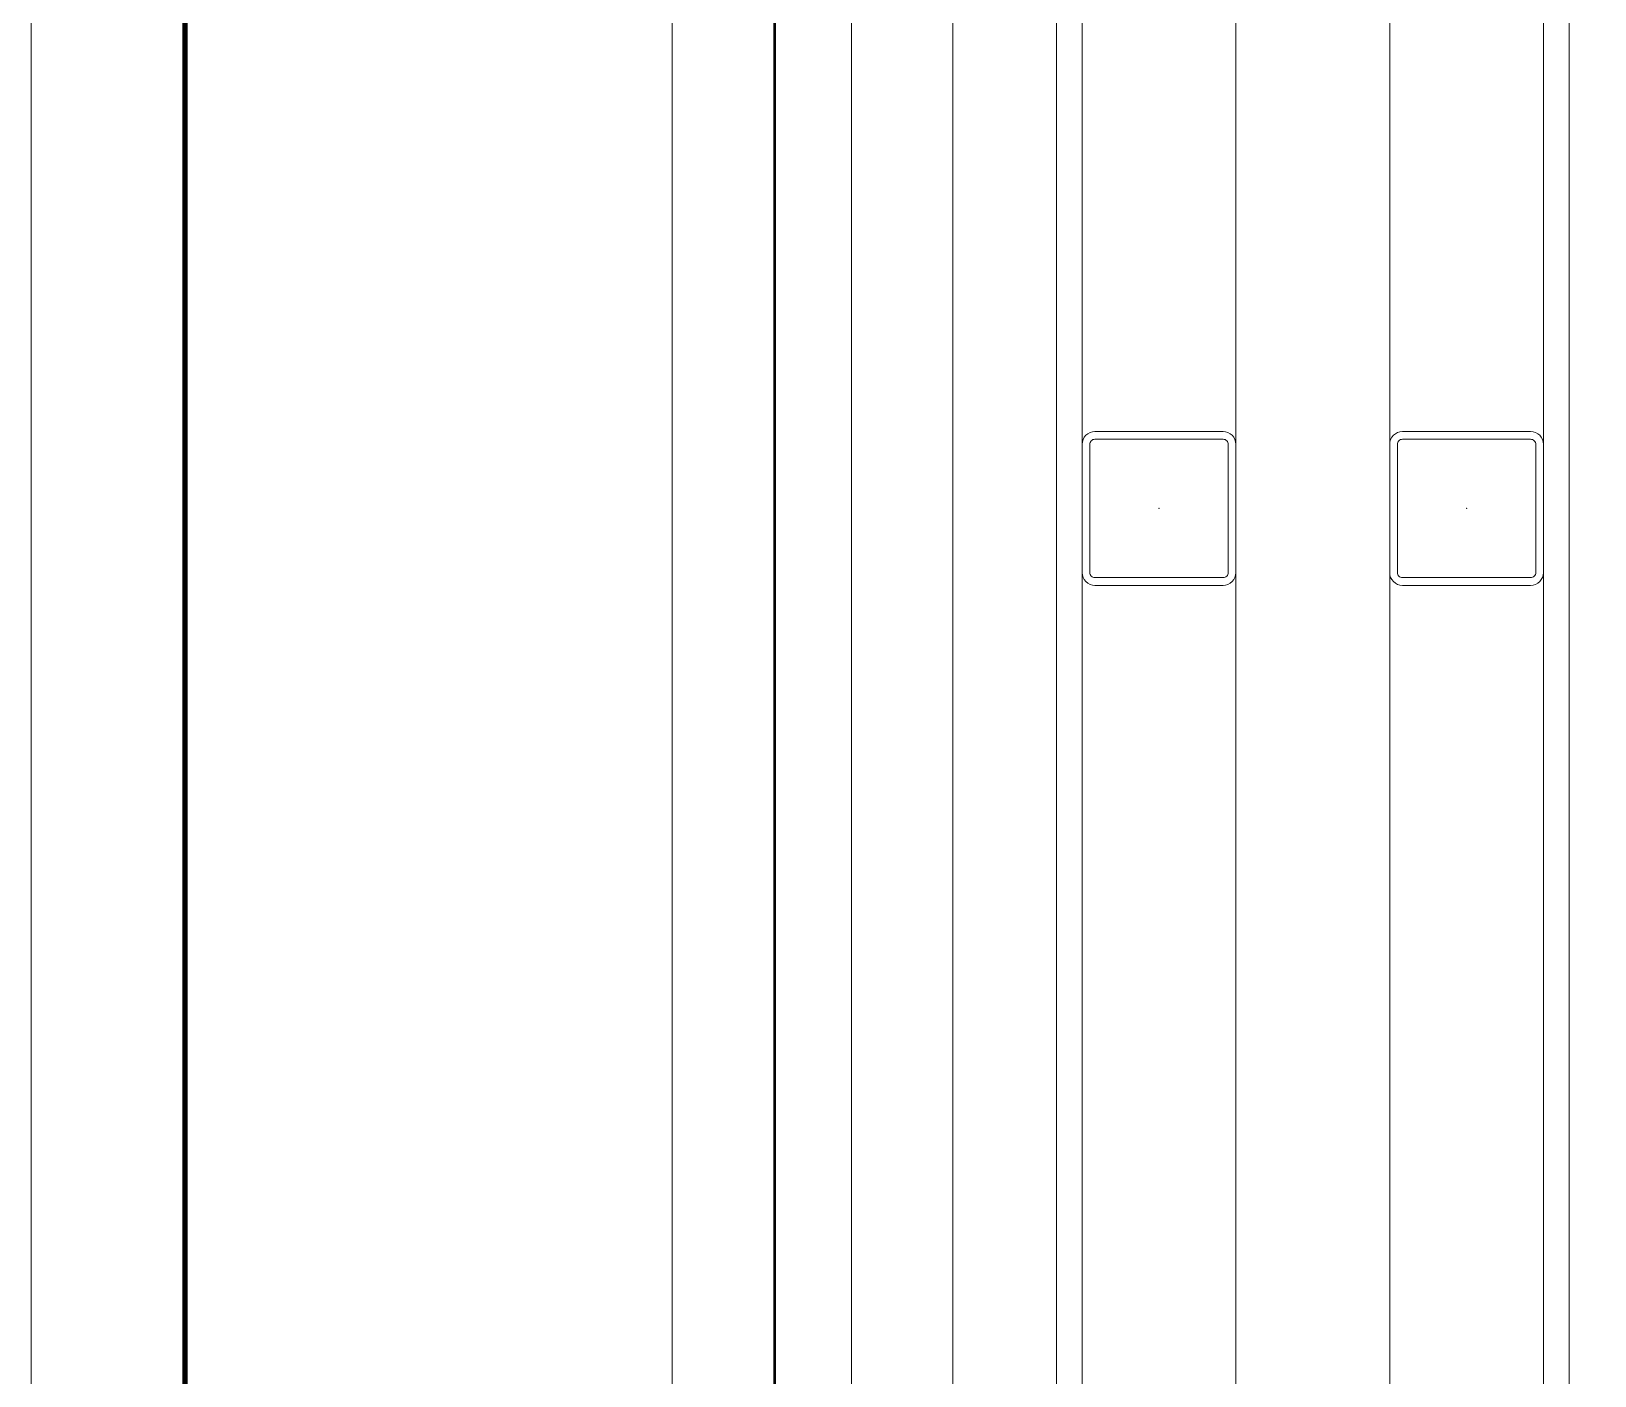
# Model space of a CAD drawing. Extents: x -2749 to 23780, y -1311 to 8245.
# Drawn here: x 13012.5 to 13073.5, y 1352.2 to 1404.6 of the extents above; entities that cross this region are included whole.
import ezdxf

# ---------------------------------------------------------------- set-up
doc = ezdxf.new("R2010")
doc.units = 0
doc.header["$MEASUREMENT"] = 0
doc.linetypes.add('DOT2', pattern=[0.125, 0, -0.125])
doc.linetypes.add('HIDDEN', pattern=[0.375, 0.25, -0.125])
doc.layers.get('0').update_dxf_attribs({"color": 9, "lineweight": 9})
for name, color, linetype, lineweight in [('06C', 9, 'Continuous', 9), ('06D', 9, 'Continuous', 9), ('10', 9, 'Continuous', 9), ('11', 9, 'Continuous', 9), ('20', 9, 'DOT2', 9), ('33', 9, 'BATTING', 9), ('40', 9, 'Continuous', 9), ('40B', 9, 'Continuous', 9)]:
    doc.layers.add(name, color=color, linetype=linetype, lineweight=lineweight)
doc.linetypes.add('BATTING', pattern='A,0.0001,-0.1,[134,ltypeshp.shx,S=0.1,R=0,X=-0.1,Y=0],-0.2,[134,ltypeshp.shx,S=0.1,R=180,X=0.1,Y=0],-0.1', length=0.4001)

# ---------------------------------------------------------------- blocks, each defined once
blk = doc.blocks.new('prf-60x60')
for points in [[(-2.5, -6), (2.5, -6, 0.414214), (3, -5.5), (3, -0.5, 0.414214), (2.5, 0), (-2.5, 0, 0.414214), (-3, -0.5), (-3, -5.5, 0.414214)], [(-2.5, -5.7), (2.5, -5.7, 0.414214), (2.7, -5.5), (2.7, -0.5, 0.414214), (2.5, -0.3), (-2.5, -0.3, 0.414214), (-2.7, -0.5), (-2.7, -5.5, 0.414214)]]:
    blk.add_lwpolyline(points, format="xyb", close=True)
at = {"color": 252}
blk.add_point((0, -3), dxfattribs=at)
blk = doc.blocks.new('p-2. kat planı')
at = {"layer": '06C'}
blk.add_lwpolyline([(13012.5, 1124.327), (13012.5, 1124.327), (13012.5, 2865), (16712.5, 2865), (16712.493, 2206.394)], dxfattribs=at)
blk.add_lwpolyline([(13012.5, 1124.327), (13012.5, 1124.327), (13012.5, 2865), (16712.5, 2865), (16712.493, 2206.394)], dxfattribs=at)
at = {"layer": '06D'}
for points in [[(13037.5, 1132.627), (13037.5, 1452.102)], [(13044.5, 1132.627), (13044.5, 1450.032), (13052.5, 1450.032)]]:
    blk.add_lwpolyline(points, dxfattribs=at)
blk.add_lwpolyline([(13059.5, 1444), (13065.5, 1444), (13065.5, 1153.507), (13059.5, 1153.507)], close=True, dxfattribs=at)
at = {"layer": '10'}
for points, const_width in [([(13018.5, 1124.327), (13018.5, 2859), (16706.5, 2859), (16706.5, 2206.394)], 0.2), ([(13018.5, 1124.327), (13018.5, 2859), (16706.5, 2859), (16706.5, 2206.394)], 0.2), ([(13041.5, 1124.627), (13041.5, 1456.812)], 0.1)]:
    blk.add_lwpolyline(points, dxfattribs=dict(at, const_width=const_width))
at = {"layer": '11'}
for points in [[(13052.5, 1451), (13072.5, 1451), (13072.5, 1146.507), (13052.5, 1146.507)], [(13053.5, 1450), (13071.5, 1450), (13071.5, 1147.507), (13053.5, 1147.507)]]:
    blk.add_lwpolyline(points, close=True, dxfattribs=at)
at = {"layer": '20', "linetype": 'HIDDEN'}
blk.add_lwpolyline([(16671.487, 2158.026, 0.152192), (13054.425, 1065.279, 0.152192)], format="xyb", dxfattribs=at)
at = {"layer": '33', "ltscale": 0.4}
blk.add_lwpolyline([(13048.44, 1452.102), (13048.498, 1132.627), (13048.498, 1132.627)], dxfattribs=at)
at = {"layer": '40'}
blk.add_lwpolyline([(13054.425, 704.149, -0.030791), (13682.752, 1104.544), (13576.464, 1296.454, -0.024013), (14116.777, 1562.653), (14175.158, 1426.959), (14212.085, 1442.777), (14154.086, 1578.715, -0.023167), (14698.586, 1781.775), (14742.744, 1640.763), (14781.905, 1653.342), (14736.686, 1793.872, -0.023228), (15300.092, 1942.429), (15330.546, 1797.881), (15369.843, 1806.215), (15339.157, 1950.68, -0.024001), (15933.76, 2044.81), (15957.627, 1826.735, -0.029535), (16671.447, 1862.427), (16671.447, 2206.094), (16650.5, 2206.094, 0.149972), (13055.865, 1124.027), (13054.425, 1124.027)], format="xyb", close=True, dxfattribs=at)
at = {"layer": '40B'}
blk.add_lwpolyline([(13052.5, 1837.5), (13052.5, 1065.503), (13054.425, 1065.503, -0.152186), (16671.447, 2158.211), (16671.447, 2226.094), (16672.5, 2226.094), (16672.5, 2372.5), (15945, 2372.5), (15945, 2365), (14187.5, 2363), (14187.5, 2825), (13845, 2825), (13845, 1845), (13845, 1837.5)], format="xyb", close=True, dxfattribs=at)
at = {"layer": '10'}
for p in [(13056.5, 1389), (13068.5, 1389)]:
    blk.add_blockref('prf-60x60', p, dxfattribs=at)

msp = doc.modelspace()

# ---------------------------------------------------------------- block references
msp.add_blockref('p-2. kat planı', (0, 0))

doc.saveas('drawing.dxf')
